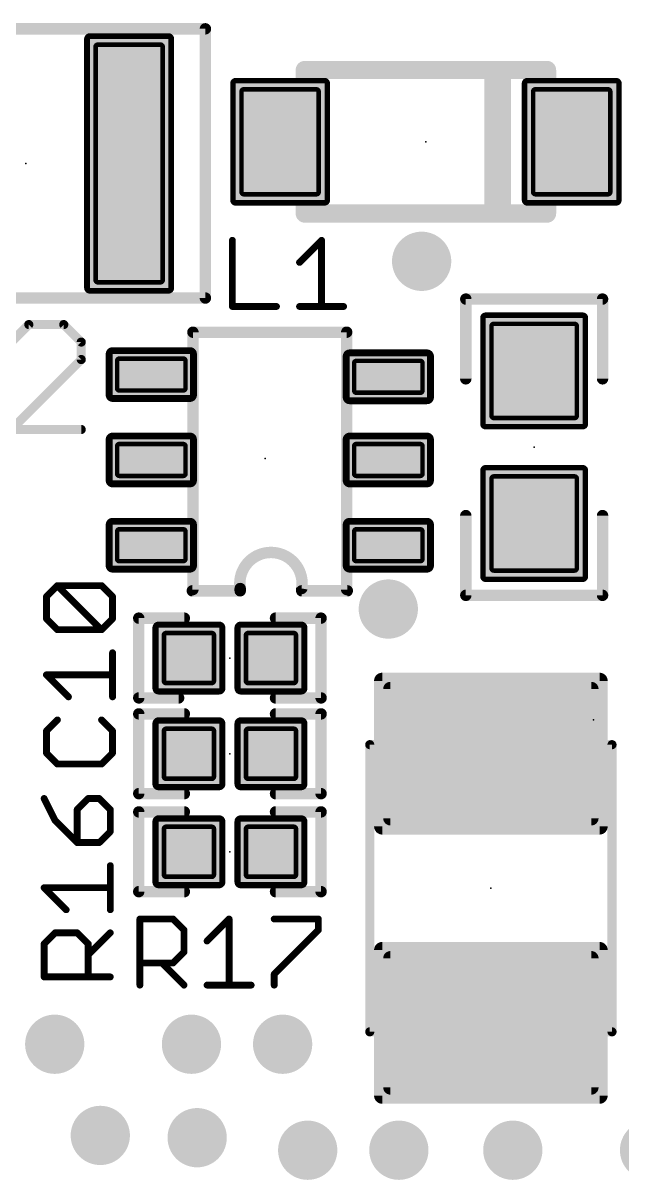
# Model space of a CAD drawing. Extents: x -35.6 to 35.6, y -20.1 to 20.1.
# Drawn here: x -6.36 to 0.32, y -5.13 to 7.76 of the extents above; entities that cross this region are included whole.
import ezdxf

# ---------------------------------------------------------------- set-up
doc = ezdxf.new("R2010")
doc.units = 0
for name, color, linetype in [('18', 82, 'CONTINUOUS'), ('21', 253, 'CONTINUOUS'), ('23', 7, 'CONTINUOUS'), ('25', 253, 'CONTINUOUS'), ('29', 253, 'CONTINUOUS'), ('31', 253, 'CONTINUOUS'), ('51', 253, 'CONTINUOUS')]:
    doc.layers.add(name, color=color, linetype=linetype)

# ---------------------------------------------------------------- blocks, each defined once
blk = doc.blocks.new('RECT')
blk.add_solid([(-0.5, -0.5), (0.5, -0.5), (-0.5, 0.5), (0.5, 0.5)])
blk = doc.blocks.new('RECT288512X416512R10')
at = {"const_width": 0.0902}
blk.add_lwpolyline([(0.8565, -1.2114), (0.8565, 1.2114, 0.4142), (0.8114, 1.2565), (-0.8114, 1.2565, 0.4142), (-0.8565, 1.2114), (-0.8565, -1.2114, 0.4142), (-0.8114, -1.2565), (0.8114, -1.2565, 0.4142)], format="xyb", close=True, dxfattribs=at)
blk.add_solid([(-0.834, -1.234), (0.834, -1.234), (-0.834, 1.234), (0.834, 1.234)])
blk = doc.blocks.new('RECT256000X384000R10')
at = {"const_width": 0.08}
blk.add_lwpolyline([(0.76, -1.12), (0.76, 1.12, 0.4142), (0.72, 1.16), (-0.72, 1.16, 0.4142), (-0.76, 1.12), (-0.76, -1.12, 0.4142), (-0.72, -1.16), (0.72, -1.16, 0.4142)], format="xyb", close=True, dxfattribs=at)
blk.add_solid([(-0.74, -1.14), (0.74, -1.14), (-0.74, 1.14), (0.74, 1.14)])
blk = doc.blocks.new('RECT208512X192512R10')
at = {"const_width": 0.0602}
blk.add_lwpolyline([(0.6215, -0.5414), (0.6215, 0.5414, 0.4142), (0.5914, 0.5715), (-0.5914, 0.5715, 0.4142), (-0.6215, 0.5414), (-0.6215, -0.5414, 0.4142), (-0.5914, -0.5715), (0.5914, -0.5715, 0.4142)], format="xyb", close=True, dxfattribs=at)
blk.add_solid([(-0.6065, -0.5565), (0.6065, -0.5565), (-0.6065, 0.5565), (0.6065, 0.5565)])
blk = doc.blocks.new('RECT176000X160000R10')
at = {"const_width": 0.05}
blk.add_lwpolyline([(0.525, -0.45), (0.525, 0.45, 0.4142), (0.5, 0.475), (-0.5, 0.475, 0.4142), (-0.525, 0.45), (-0.525, -0.45, 0.4142), (-0.5, -0.475), (0.5, -0.475, 0.4142)], format="xyb", close=True, dxfattribs=at)
blk.add_solid([(-0.5125, -0.4625), (0.5125, -0.4625), (-0.5125, 0.4625), (0.5125, 0.4625)])
blk = doc.blocks.new('RECT130048X130048R17')
at = {"const_width": 0.0691}
blk.add_lwpolyline([(0.3719, -0.3373), (0.3719, 0.3373, 0.4142), (0.3373, 0.3719), (-0.3373, 0.3719, 0.4142), (-0.3719, 0.3373), (-0.3719, -0.3373, 0.4142), (-0.3373, -0.3719), (0.3373, -0.3719, 0.4142)], format="xyb", close=True, dxfattribs=at)
blk.add_solid([(-0.3546, -0.3546), (0.3546, -0.3546), (-0.3546, 0.3546), (0.3546, 0.3546)])
blk = doc.blocks.new('RECT97536X97536R17')
at = {"const_width": 0.0518}
blk.add_lwpolyline([(0.2789, -0.253), (0.2789, 0.253, 0.4142), (0.253, 0.2789), (-0.253, 0.2789, 0.4142), (-0.2789, 0.253), (-0.2789, -0.253, 0.4142), (-0.253, -0.2789), (0.253, -0.2789, 0.4142)], format="xyb", close=True, dxfattribs=at)
blk.add_solid([(-0.2659, -0.2659), (0.2659, -0.2659), (-0.2659, 0.2659), (0.2659, 0.2659)])
blk = doc.blocks.new('RECT178112X227712R11')
at = {"const_width": 0.0612}
blk.add_lwpolyline([(0.526, -0.6504), (0.526, 0.6504, 0.4142), (0.4954, 0.681), (-0.4954, 0.681, 0.4142), (-0.526, 0.6504), (-0.526, -0.6504, 0.4142), (-0.4954, -0.681), (0.4954, -0.681, 0.4142)], format="xyb", close=True, dxfattribs=at)
blk.add_solid([(-0.5107, -0.6657), (0.5107, -0.6657), (-0.5107, 0.6657), (0.5107, 0.6657)])
blk = doc.blocks.new('RECT145600X195200R11')
at = {"const_width": 0.0501}
blk.add_lwpolyline([(0.43, -0.56), (0.43, 0.56, 0.4142), (0.4049, 0.585), (-0.4049, 0.585, 0.4142), (-0.43, 0.56), (-0.43, -0.56, 0.4142), (-0.4049, -0.585), (0.4049, -0.585, 0.4142)], format="xyb", close=True, dxfattribs=at)
blk.add_solid([(-0.4175, -0.5725), (0.4175, -0.5725), (-0.4175, 0.5725), (0.4175, 0.5725)])
blk = doc.blocks.new('RECT464512X160512R13')
at = {"const_width": 0.0652}
blk.add_lwpolyline([(1.419, -0.4364), (1.419, 0.4364, 0.4142), (1.3864, 0.469), (-1.3864, 0.469, 0.4142), (-1.419, 0.4364), (-1.419, -0.4364, 0.4142), (-1.3864, -0.469), (1.3864, -0.469, 0.4142)], format="xyb", close=True, dxfattribs=at)
blk.add_solid([(-1.4027, -0.4527), (1.4027, -0.4527), (-1.4027, 0.4527), (1.4027, 0.4527)])
blk = doc.blocks.new('RECT432000X128000R13')
at = {"const_width": 0.052}
blk.add_lwpolyline([(1.324, -0.348), (1.324, 0.348, 0.4142), (1.298, 0.374), (-1.298, 0.374, 0.4142), (-1.324, 0.348), (-1.324, -0.348, 0.4142), (-1.298, -0.374), (1.298, -0.374, 0.4142)], format="xyb", close=True, dxfattribs=at)
blk.add_solid([(-1.311, -0.361), (1.311, -0.361), (-1.311, 0.361), (1.311, 0.361)])
blk = doc.blocks.new('RECT162560X97536R25')
at = {"const_width": 0.0762}
blk.add_lwpolyline([(0.4699, -0.2286), (0.4699, 0.2286, 0.4142), (0.4318, 0.2667), (-0.4318, 0.2667, 0.4142), (-0.4699, 0.2286), (-0.4699, -0.2286, 0.4142), (-0.4318, -0.2667), (0.4318, -0.2667, 0.4142)], format="xyb", close=True, dxfattribs=at)
blk.add_solid([(-0.4509, -0.2477), (0.4509, -0.2477), (-0.4509, 0.2477), (0.4509, 0.2477)])
blk = doc.blocks.new('RECT130048X65024R25')
at = {"const_width": 0.0508}
blk.add_lwpolyline([(0.381, -0.1524), (0.381, 0.1524, 0.4142), (0.3556, 0.1778), (-0.3556, 0.1778, 0.4142), (-0.381, 0.1524), (-0.381, -0.1524, 0.4142), (-0.3556, -0.1778), (0.3556, -0.1778, 0.4142)], format="xyb", close=True, dxfattribs=at)
blk.add_solid([(-0.3683, -0.1651), (0.3683, -0.1651), (-0.3683, 0.1651), (0.3683, 0.1651)])
blk = doc.blocks.new('ROUNDV')
at = {"const_width": 0.5}
blk.add_lwpolyline([(0, -0.25, 1), (0, 0.25, 1), (0, -0.25)], format="xyb", dxfattribs=at)

msp = doc.modelspace()

# ---------------------------------------------------------------- linework, layer by layer
at = {"layer": '21'}
for points, const_width in [([(-8.3262, 7.6992), (-4.3262, 7.6992)], 0.127), ([(-4.3262, 7.6992), (-4.3262, 4.6992)], 0.127), ([(-2.7185, 7.2405), (-1.0185, 7.2405)], 0.2032), ([(-1.0185, 5.6405), (-2.7185, 5.6405)], 0.2032), ([(-4.0256, 5.3423), (-4.0256, 4.6051)], 0.0762), ([(-3.2772, 5.0966), (-3.0314, 5.3423)], 0.0762), ([(-3.0314, 5.3423), (-3.0314, 4.6051)], 0.0762), ([(-4.3262, 4.6992), (-8.3262, 4.6992)], 0.127), ([(-4.0256, 4.6051), (-3.5341, 4.6051)], 0.0762), ([(-3.2772, 4.6051), (-2.7857, 4.6051)], 0.0762), ([(0.1, 4.6879), (-1.424, 4.6879)], 0.127), ([(-1.424, 4.6879), (-1.424, 3.7989)], 0.127), ([(0.1, 3.7989), (0.1, 4.6879)], 0.127), ([(-4.4654, 1.4505), (-4.4654, 4.3185)], 0.127), ([(-4.4654, 4.3185), (-2.7514, 4.3185)], 0.127), ([(-2.7514, 4.3185), (-2.7514, 1.4505)], 0.127), ([(-1.424, 1.3859), (-1.424, 2.2749)], 0.127), ([(0.1, 2.2749), (0.1, 1.3859)], 0.127), ([(-4.472, 1.4367), (-3.9386, 1.4367)], 0.127), ([(-3.9386, 1.4367), (-3.9386, 1.4621)], 0.127), ([(-2.7448, 1.4367), (-3.2528, 1.4367)], 0.127), ([(0.1, 1.3859), (-1.424, 1.3859)], 0.127), ([(-4.5609, 1.1319), (-5.0689, 1.1319)], 0.127), ([(-5.0689, 1.1319), (-5.0689, 0.2429)], 0.127), ([(-3.5449, 1.1319), (-3.0369, 1.1319)], 0.127), ([(-3.0369, 1.1319), (-3.0369, 0.2429)], 0.127), ([(-5.0689, 0.2429), (-4.6244, 0.2429)], 0.127), ([(-3.0369, 0.2429), (-3.5449, 0.2429)], 0.127), ([(-4.5609, 0.0651), (-5.0689, 0.0651)], 0.127), ([(-5.0689, 0.0651), (-5.0689, -0.8239)], 0.127), ([(-3.0369, 0.0651), (-3.5449, 0.0651)], 0.127), ([(-3.0369, -0.8239), (-3.0369, 0.0651)], 0.127), ([(-5.0689, -0.8239), (-4.5609, -0.8239)], 0.127), ([(-3.5449, -0.8239), (-3.0369, -0.8239)], 0.127), ([(-4.5609, -1.0271), (-5.0689, -1.0271)], 0.127), ([(-5.0689, -1.0271), (-5.0689, -1.9161)], 0.127), ([(-3.0369, -1.0271), (-3.5449, -1.0271)], 0.127), ([(-3.0369, -1.9161), (-3.0369, -1.0271)], 0.127), ([(-5.0689, -1.9161), (-4.5609, -1.9161)], 0.127), ([(-3.5449, -1.9161), (-3.0369, -1.9161)], 0.127)]:
    msp.add_lwpolyline(points, dxfattribs=dict(at, const_width=const_width))
for points, const_width in [([(-4.2945, 7.6992, 1), (-4.3579, 7.6992)], 0.0635), ([(-4.3262, 7.6675, 1), (-4.3262, 7.7309)], 0.0635), ([(-2.7185, 7.2913, 1), (-2.7185, 7.1897)], 0.1016), ([(-1.0185, 7.1897, 1), (-1.0185, 7.2913)], 0.1016), ([(-2.7185, 5.6913, 1), (-2.7185, 5.5897)], 0.1016), ([(-1.0185, 5.5897, 1), (-1.0185, 5.6913)], 0.1016), ([(-4.0065, 5.3423, 1), (-4.0446, 5.3423)], 0.0381), ([(-3.0124, 5.3423, 1), (-3.0505, 5.3423)], 0.0381), ([(-3.018, 5.3289, 1), (-3.0449, 5.3558)], 0.0381), ([(-3.2907, 5.1101, 1), (-3.2637, 5.0831)], 0.0381), ([(-4.3579, 4.6992, 1), (-4.2945, 4.6992)], 0.0635), ([(-4.3262, 4.6675, 1), (-4.3262, 4.7309)], 0.0635), ([(-4.0256, 4.6242, 1), (-4.0256, 4.5861)], 0.0381), ([(-3.5341, 4.5861, 1), (-3.5341, 4.6242)], 0.0381), ([(-3.2772, 4.6242, 1), (-3.2772, 4.5861)], 0.0381), ([(-2.7857, 4.5861, 1), (-2.7857, 4.6242)], 0.0381), ([(-1.3923, 4.6879, 1), (-1.4558, 4.6879)], 0.0635), ([(-1.424, 4.7196, 1), (-1.424, 4.6562)], 0.0635), ([(0.1318, 4.6879, 1), (0.0683, 4.6879)], 0.0635), ([(0.1, 4.6562, 1), (0.1, 4.7196)], 0.0635), ([(-4.0446, 4.6051, 1), (-4.0065, 4.6051)], 0.0381), ([(-3.0505, 4.6051, 1), (-3.0124, 4.6051)], 0.0381), ([(-4.4337, 4.3185, 1), (-4.4971, 4.3185)], 0.0635), ([(-4.4654, 4.3502, 1), (-4.4654, 4.2868)], 0.0635), ([(-2.7197, 4.3185, 1), (-2.7832, 4.3185)], 0.0635), ([(-2.7514, 4.2868, 1), (-2.7514, 4.3502)], 0.0635), ([(-1.4558, 3.7989, 1), (-1.3923, 3.7989)], 0.0635), ([(0.0683, 3.7989, 1), (0.1318, 3.7989)], 0.0635), ([(-1.3923, 2.2749, 1), (-1.4558, 2.2749)], 0.0635), ([(0.1318, 2.2749, 1), (0.0683, 2.2749)], 0.0635), ([(-3.2528, 1.4621, 1.1727), (-3.9386, 1.4621)], 0.127), ([(-4.472, 1.4685, 1), (-4.472, 1.405)], 0.0635), ([(-4.4971, 1.4505, 1), (-4.4337, 1.4505)], 0.0635), ([(-3.9068, 1.4621, 1), (-3.9704, 1.4621)], 0.0635), ([(-3.9704, 1.4367, 1), (-3.9068, 1.4367)], 0.0635), ([(-3.97, 1.4571, 1), (-3.9072, 1.4671)], 0.0635), ([(-3.9386, 1.405, 1), (-3.9386, 1.4685)], 0.0635), ([(-3.2528, 1.4685, 1), (-3.2528, 1.405)], 0.0635), ([(-3.2842, 1.4671, 1), (-3.2214, 1.4571)], 0.0635), ([(-2.7832, 1.4505, 1), (-2.7197, 1.4505)], 0.0635), ([(-2.7448, 1.405, 1), (-2.7448, 1.4685)], 0.0635), ([(-1.424, 1.4177, 1), (-1.424, 1.3542)], 0.0635), ([(0.1, 1.3542, 1), (0.1, 1.4177)], 0.0635), ([(-1.4558, 1.3859, 1), (-1.3923, 1.3859)], 0.0635), ([(0.0683, 1.3859, 1), (0.1318, 1.3859)], 0.0635), ([(-5.0689, 1.1637, 1), (-5.0689, 1.1002)], 0.0635), ([(-5.0372, 1.1319, 1), (-5.1006, 1.1319)], 0.0635), ([(-4.5609, 1.1002, 1), (-4.5609, 1.1637)], 0.0635), ([(-3.5449, 1.1637, 1), (-3.5449, 1.1002)], 0.0635), ([(-3.0051, 1.1319, 1), (-3.0687, 1.1319)], 0.0635), ([(-3.0369, 1.1002, 1), (-3.0369, 1.1637)], 0.0635), ([(-5.0689, 0.2747, 1), (-5.0689, 0.2112)], 0.0635), ([(-5.1006, 0.2429, 1), (-5.0372, 0.2429)], 0.0635), ([(-4.6244, 0.2112, 1), (-4.6244, 0.2747)], 0.0635), ([(-3.5449, 0.2747, 1), (-3.5449, 0.2112)], 0.0635), ([(-3.0687, 0.2429, 1), (-3.0051, 0.2429)], 0.0635), ([(-3.0369, 0.2112, 1), (-3.0369, 0.2747)], 0.0635), ([(-5.0689, 0.0969, 1), (-5.0689, 0.0334)], 0.0635), ([(-5.0372, 0.0651, 1), (-5.1006, 0.0651)], 0.0635), ([(-4.5609, 0.0334, 1), (-4.5609, 0.0969)], 0.0635), ([(-3.5449, 0.0969, 1), (-3.5449, 0.0334)], 0.0635), ([(-3.0051, 0.0651, 1), (-3.0687, 0.0651)], 0.0635), ([(-3.0369, 0.0334, 1), (-3.0369, 0.0969)], 0.0635), ([(-5.0689, -0.7922, 1), (-5.0689, -0.8557)], 0.0635), ([(-4.5609, -0.8557, 1), (-4.5609, -0.7922)], 0.0635), ([(-3.5449, -0.7922, 1), (-3.5449, -0.8557)], 0.0635), ([(-3.0369, -0.8557, 1), (-3.0369, -0.7922)], 0.0635), ([(-5.1006, -0.8239, 1), (-5.0372, -0.8239)], 0.0635), ([(-3.0687, -0.8239, 1), (-3.0051, -0.8239)], 0.0635), ([(-5.0689, -0.9954, 1), (-5.0689, -1.0589)], 0.0635), ([(-5.0372, -1.0271, 1), (-5.1006, -1.0271)], 0.0635), ([(-4.5609, -1.0589, 1), (-4.5609, -0.9954)], 0.0635), ([(-3.5449, -0.9954, 1), (-3.5449, -1.0589)], 0.0635), ([(-3.0051, -1.0271, 1), (-3.0687, -1.0271)], 0.0635), ([(-3.0369, -1.0589, 1), (-3.0369, -0.9954)], 0.0635), ([(-5.0689, -1.8844, 1), (-5.0689, -1.9479)], 0.0635), ([(-5.1006, -1.9161, 1), (-5.0372, -1.9161)], 0.0635), ([(-4.5609, -1.9479, 1), (-4.5609, -1.8844)], 0.0635), ([(-3.5449, -1.8844, 1), (-3.5449, -1.9479)], 0.0635), ([(-3.0687, -1.9161, 1), (-3.0051, -1.9161)], 0.0635), ([(-3.0369, -1.9479, 1), (-3.0369, -1.8844)], 0.0635)]:
    msp.add_lwpolyline(points, format="xyb", dxfattribs=dict(at, const_width=const_width))
at = {"layer": '23'}
for p in [(-1.8685, 6.4405), (-6.3262, 6.1992), (-0.662, 3.0369), (-3.6592, 2.9099), (-4.0529, 0.6874), (0, 0), (-4.0529, -0.3794), (-4.0529, -1.4716), (-1.1446, -1.878)]:
    msp.add_point(p, dxfattribs=at)
at = {"layer": '25'}
for points, const_width in [([(-6.2946, 4.4036), (-6.4895, 4.2087)], 0.1016), ([(-5.9048, 4.4036), (-6.2946, 4.4036)], 0.1016), ([(-5.7099, 4.2087), (-5.9048, 4.4036)], 0.1016), ([(-5.7099, 4.0138), (-5.7099, 4.2087)], 0.1016), ([(-6.4895, 3.2342), (-5.7099, 4.0138)], 0.1016), ([(-5.7099, 3.2342), (-6.4895, 3.2342)], 0.1016), ([(-6.0982, 1.3717), (-5.9754, 1.4946)], 0.0762), ([(-5.9754, 1.4946), (-5.4839, 1.4946)], 0.0762), ([(-5.4839, 1.0031), (-5.9754, 1.4946)], 0.0762), ([(-5.4839, 1.4946), (-5.361, 1.3717)], 0.0762), ([(-6.0982, 1.126), (-6.0982, 1.3717)], 0.0762), ([(-5.361, 1.3717), (-5.361, 1.126)], 0.0762), ([(-5.9754, 1.0031), (-6.0982, 1.126)], 0.0762), ([(-5.361, 1.126), (-5.4839, 1.0031)], 0.0762), ([(-5.4839, 1.0031), (-5.9754, 1.0031)], 0.0762), ([(-5.361, 0.2547), (-5.361, 0.7462)], 0.0762), ([(-5.8525, 0.2547), (-6.0982, 0.5005)], 0.0762), ([(-6.0982, 0.5005), (-5.361, 0.5005)], 0.0762), ([(-5.9754, -0.0022), (-6.0982, -0.1251)], 0.0762), ([(-5.361, -0.1251), (-5.4839, -0.0022)], 0.0762), ([(-6.0982, -0.1251), (-6.0982, -0.3708)], 0.0762), ([(-5.361, -0.3708), (-5.361, -0.1251)], 0.0762), ([(-6.0982, -0.3708), (-5.9754, -0.4937)], 0.0762), ([(-5.4839, -0.4937), (-5.361, -0.3708)], 0.0762), ([(-5.9754, -0.4937), (-5.4839, -0.4937)], 0.0762), ([(-6.1236, -0.8776), (-6.0008, -1.1234)], 0.0762), ([(-5.6321, -0.8776), (-5.755, -1.0005)], 0.0762), ([(-5.5093, -0.8776), (-5.6321, -0.8776)], 0.0762), ([(-5.3864, -1.0005), (-5.5093, -0.8776)], 0.0762), ([(-5.755, -1.0005), (-5.755, -1.3691)], 0.0762), ([(-5.3864, -1.2462), (-5.3864, -1.0005)], 0.0762), ([(-6.0008, -1.1234), (-5.755, -1.3691)], 0.0762), ([(-5.5093, -1.3691), (-5.3864, -1.2462)], 0.0762), ([(-5.755, -1.3691), (-5.5093, -1.3691)], 0.0762), ([(-5.3864, -2.1175), (-5.3864, -1.626)], 0.0762), ([(-5.8779, -2.1175), (-6.1236, -1.8718)], 0.0762), ([(-6.1236, -1.8718), (-5.3864, -1.8718)], 0.0762), ([(-5.0562, -2.9575), (-5.0562, -2.2203)], 0.0762), ([(-5.0562, -2.2203), (-4.6876, -2.2203)], 0.0762), ([(-4.6876, -2.2203), (-4.5647, -2.3431)], 0.0762), ([(-4.3078, -2.466), (-4.062, -2.2203)], 0.0762), ([(-4.062, -2.2203), (-4.062, -2.9575)], 0.0762), ([(-3.5594, -2.2203), (-3.0679, -2.2203)], 0.0762), ([(-3.0679, -2.2203), (-3.0679, -2.3431)], 0.0762), ([(-4.5647, -2.3431), (-4.5647, -2.5889)], 0.0762), ([(-3.0679, -2.3431), (-3.5594, -2.8346)], 0.0762), ([(-6.1236, -2.4973), (-6.0008, -2.3745)], 0.0762), ([(-6.0008, -2.3745), (-5.755, -2.3745)], 0.0762), ([(-5.755, -2.3745), (-5.6321, -2.4973)], 0.0762), ([(-5.6321, -2.6202), (-5.3864, -2.3745)], 0.0762), ([(-6.1236, -2.8659), (-6.1236, -2.4973)], 0.0762), ([(-5.6321, -2.4973), (-5.6321, -2.8659)], 0.0762), ([(-4.5647, -2.5889), (-4.6876, -2.7118)], 0.0762), ([(-4.6876, -2.7118), (-5.0562, -2.7118)], 0.0762), ([(-4.8105, -2.7118), (-4.5647, -2.9575)], 0.0762), ([(-5.3864, -2.8659), (-6.1236, -2.8659)], 0.0762), ([(-3.5594, -2.8346), (-3.5594, -2.9575)], 0.0762), ([(-4.3078, -2.9575), (-3.8163, -2.9575)], 0.0762)]:
    msp.add_lwpolyline(points, dxfattribs=dict(at, const_width=const_width))
for points, const_width in [([(-6.2946, 4.429, 1), (-6.2946, 4.3782)], 0.0508), ([(-6.2766, 4.3856, 1), (-6.3126, 4.4216)], 0.0508), ([(-5.8868, 4.4216, 1), (-5.9228, 4.3856)], 0.0508), ([(-5.9048, 4.3782, 1), (-5.9048, 4.429)], 0.0508), ([(-5.6845, 4.2087, 1), (-5.7353, 4.2087)], 0.0508), ([(-5.7279, 4.1907, 1), (-5.6919, 4.2267)], 0.0508), ([(-5.7353, 4.0138, 1), (-5.6845, 4.0138)], 0.0508), ([(-5.6919, 3.9958, 1), (-5.7279, 4.0318)], 0.0508), ([(-5.7099, 3.2088, 1), (-5.7099, 3.2596)], 0.0508), ([(-5.9754, 1.5137, 1), (-5.9754, 1.4756)], 0.0381), ([(-5.9619, 1.5081, 1), (-5.9888, 1.4811)], 0.0381), ([(-5.9619, 1.4811, 1), (-5.9888, 1.5081)], 0.0381), ([(-5.4704, 1.5081, 1), (-5.4973, 1.4811)], 0.0381), ([(-5.4839, 1.4756, 1), (-5.4839, 1.5137)], 0.0381), ([(-6.0792, 1.3717, 1), (-6.1173, 1.3717)], 0.0381), ([(-6.1117, 1.3852, 1), (-6.0848, 1.3583)], 0.0381), ([(-5.342, 1.3717, 1), (-5.3801, 1.3717)], 0.0381), ([(-5.3745, 1.3583, 1), (-5.3475, 1.3852)], 0.0381), ([(-6.0848, 1.1395, 1), (-6.1117, 1.1125)], 0.0381), ([(-5.3475, 1.1125, 1), (-5.3745, 1.1395)], 0.0381), ([(-6.1173, 1.126, 1), (-6.0792, 1.126)], 0.0381), ([(-5.9754, 1.0222, 1), (-5.9754, 0.9841)], 0.0381), ([(-5.9888, 0.9897, 1), (-5.9619, 1.0166)], 0.0381), ([(-5.4973, 1.0166, 1), (-5.4704, 0.9897)], 0.0381), ([(-5.4973, 0.9897, 1), (-5.4704, 1.0166)], 0.0381), ([(-5.4839, 0.9841, 1), (-5.4839, 1.0222)], 0.0381), ([(-5.3801, 1.126, 1), (-5.342, 1.126)], 0.0381), ([(-5.342, 0.7462, 1), (-5.3801, 0.7462)], 0.0381), ([(-6.0848, 0.5139, 1), (-6.1117, 0.487)], 0.0381), ([(-6.0982, 0.5195, 1), (-6.0982, 0.4814)], 0.0381), ([(-5.361, 0.4814, 1), (-5.361, 0.5195)], 0.0381), ([(-5.866, 0.2412, 1), (-5.839, 0.2682)], 0.0381), ([(-5.3801, 0.2547, 1), (-5.342, 0.2547)], 0.0381), ([(-5.9619, -0.0157, 1), (-5.9888, 0.0113)], 0.0381), ([(-5.4704, 0.0113, 1), (-5.4973, -0.0157)], 0.0381), ([(-6.0792, -0.1251, 1), (-6.1173, -0.1251)], 0.0381), ([(-6.1117, -0.1116, 1), (-6.0848, -0.1386)], 0.0381), ([(-5.342, -0.1251, 1), (-5.3801, -0.1251)], 0.0381), ([(-5.3745, -0.1386, 1), (-5.3475, -0.1116)], 0.0381), ([(-6.1173, -0.3708, 1), (-6.0792, -0.3708)], 0.0381), ([(-6.0848, -0.3574, 1), (-6.1117, -0.3843)], 0.0381), ([(-5.3801, -0.3708, 1), (-5.342, -0.3708)], 0.0381), ([(-5.3475, -0.3843, 1), (-5.3745, -0.3574)], 0.0381), ([(-5.9754, -0.4747, 1), (-5.9754, -0.5128)], 0.0381), ([(-5.9888, -0.5072, 1), (-5.9619, -0.4802)], 0.0381), ([(-5.4973, -0.4802, 1), (-5.4704, -0.5072)], 0.0381), ([(-5.4839, -0.5128, 1), (-5.4839, -0.4747)], 0.0381), ([(-6.1066, -0.8691, 1), (-6.1407, -0.8862)], 0.0381), ([(-5.6321, -0.8586, 1), (-5.6321, -0.8967)], 0.0381), ([(-5.6187, -0.8911, 1), (-5.6456, -0.8642)], 0.0381), ([(-5.4958, -0.8642, 1), (-5.5227, -0.8911)], 0.0381), ([(-5.5093, -0.8967, 1), (-5.5093, -0.8586)], 0.0381), ([(-5.736, -1.0005, 1), (-5.7741, -1.0005)], 0.0381), ([(-5.7685, -0.987, 1), (-5.7415, -1.014)], 0.0381), ([(-5.3674, -1.0005, 1), (-5.4055, -1.0005)], 0.0381), ([(-5.3999, -1.014, 1), (-5.3729, -0.987)], 0.0381), ([(-5.9873, -1.1099, 1), (-6.0142, -1.1368)], 0.0381), ([(-6.0178, -1.1319, 1), (-5.9837, -1.1149)], 0.0381), ([(-5.4055, -1.2462, 1), (-5.3674, -1.2462)], 0.0381), ([(-5.3729, -1.2597, 1), (-5.3999, -1.2328)], 0.0381), ([(-5.755, -1.3501, 1), (-5.755, -1.3882)], 0.0381), ([(-5.7741, -1.3691, 1), (-5.736, -1.3691)], 0.0381), ([(-5.7685, -1.3826, 1), (-5.7415, -1.3556)], 0.0381), ([(-5.5227, -1.3556, 1), (-5.4958, -1.3826)], 0.0381), ([(-5.5093, -1.3882, 1), (-5.5093, -1.3501)], 0.0381), ([(-5.3674, -1.626, 1), (-5.4055, -1.626)], 0.0381), ([(-6.1102, -1.8583, 1), (-6.1371, -1.8853)], 0.0381), ([(-6.1236, -1.8527, 1), (-6.1236, -1.8908)], 0.0381), ([(-5.3864, -1.8908, 1), (-5.3864, -1.8527)], 0.0381), ([(-5.8914, -2.131, 1), (-5.8644, -2.1041)], 0.0381), ([(-5.4055, -2.1175, 1), (-5.3674, -2.1175)], 0.0381), ([(-5.0372, -2.2203, 1), (-5.0753, -2.2203)], 0.0381), ([(-5.0562, -2.2012, 1), (-5.0562, -2.2393)], 0.0381), ([(-4.6741, -2.2068, 1), (-4.7011, -2.2337)], 0.0381), ([(-4.6876, -2.2393, 1), (-4.6876, -2.2012)], 0.0381), ([(-4.043, -2.2203, 1), (-4.0811, -2.2203)], 0.0381), ([(-4.0486, -2.2337, 1), (-4.0755, -2.2068)], 0.0381), ([(-3.5594, -2.2012, 1), (-3.5594, -2.2393)], 0.0381), ([(-3.0488, -2.2203, 1), (-3.0869, -2.2203)], 0.0381), ([(-3.0679, -2.2393, 1), (-3.0679, -2.2012)], 0.0381), ([(-4.5457, -2.3431, 1), (-4.5838, -2.3431)], 0.0381), ([(-4.5782, -2.3566, 1), (-4.5512, -2.3297)], 0.0381), ([(-3.0544, -2.3566, 1), (-3.0814, -2.3297)], 0.0381), ([(-6.0008, -2.3554, 1), (-6.0008, -2.3935)], 0.0381), ([(-5.9873, -2.3879, 1), (-6.0142, -2.361)], 0.0381), ([(-5.7415, -2.361, 1), (-5.7685, -2.3879)], 0.0381), ([(-5.755, -2.3935, 1), (-5.755, -2.3554)], 0.0381), ([(-5.3729, -2.3879, 1), (-5.3999, -2.361)], 0.0381), ([(-4.3213, -2.4525, 1), (-4.2943, -2.4795)], 0.0381), ([(-3.0869, -2.3431, 1), (-3.0488, -2.3431)], 0.0381), ([(-6.1046, -2.4973, 1), (-6.1427, -2.4973)], 0.0381), ([(-6.1371, -2.4839, 1), (-6.1102, -2.5108)], 0.0381), ([(-5.6131, -2.4973, 1), (-5.6512, -2.4973)], 0.0381), ([(-5.6456, -2.5108, 1), (-5.6187, -2.4839)], 0.0381), ([(-4.5838, -2.5889, 1), (-4.5457, -2.5889)], 0.0381), ([(-4.5512, -2.6024, 1), (-4.5782, -2.5754)], 0.0381), ([(-5.6456, -2.6067, 1), (-5.6187, -2.6337)], 0.0381), ([(-5.0562, -2.6927, 1), (-5.0562, -2.7308)], 0.0381), ([(-4.797, -2.6983, 1), (-4.8239, -2.7252)], 0.0381), ([(-4.7011, -2.6983, 1), (-4.6741, -2.7252)], 0.0381), ([(-4.6876, -2.7308, 1), (-4.6876, -2.6927)], 0.0381), ([(-6.1236, -2.8469, 1), (-6.1236, -2.885)], 0.0381), ([(-5.3864, -2.885, 1), (-5.3864, -2.8469)], 0.0381), ([(-3.5403, -2.8346, 1), (-3.5784, -2.8346)], 0.0381), ([(-3.5728, -2.8212, 1), (-3.5459, -2.8481)], 0.0381), ([(-6.1427, -2.8659, 1), (-6.1046, -2.8659)], 0.0381), ([(-5.6512, -2.8659, 1), (-5.6131, -2.8659)], 0.0381), ([(-5.0753, -2.9575, 1), (-5.0372, -2.9575)], 0.0381), ([(-4.5782, -2.971, 1), (-4.5512, -2.944)], 0.0381), ([(-4.3078, -2.9385, 1), (-4.3078, -2.9766)], 0.0381), ([(-4.0811, -2.9575, 1), (-4.043, -2.9575)], 0.0381), ([(-3.8163, -2.9766, 1), (-3.8163, -2.9385)], 0.0381), ([(-3.5784, -2.9575, 1), (-3.5403, -2.9575)], 0.0381)]:
    msp.add_lwpolyline(points, format="xyb", dxfattribs=dict(at, const_width=const_width))
at = {"layer": '51'}
for points, const_width in [([(-3.2185, 5.6405), (-3.2185, 7.2405)], 0.2032), ([(-3.2185, 7.2405), (-0.5185, 7.2405)], 0.2032), ([(-0.5185, 7.2405), (-0.5185, 5.6405)], 0.2032), ([(-0.5185, 5.6405), (-3.2185, 5.6405)], 0.2032), ([(-2.4946, -3.478), (-2.4946, -0.278)], 0.1016), ([(-2.4946, -0.278), (0.2054, -0.278)], 0.1016), ([(0.2054, -0.278), (0.2054, -3.478)], 0.1016), ([(0.2054, -3.478), (-2.4946, -3.478)], 0.1016)]:
    msp.add_lwpolyline(points, dxfattribs=dict(at, const_width=const_width))
for points, const_width in [([(-3.1677, 7.2405, 1), (-3.2693, 7.2405)], 0.1016), ([(-3.2185, 7.2913, 1), (-3.2185, 7.1897)], 0.1016), ([(-0.4677, 7.2405, 1), (-0.5693, 7.2405)], 0.1016), ([(-0.5185, 7.1897, 1), (-0.5185, 7.2913)], 0.1016), ([(-3.2185, 5.6913, 1), (-3.2185, 5.5897)], 0.1016), ([(-3.2693, 5.6405, 1), (-3.1677, 5.6405)], 0.1016), ([(-0.5693, 5.6405, 1), (-0.4677, 5.6405)], 0.1016), ([(-0.5185, 5.5897, 1), (-0.5185, 5.6913)], 0.1016), ([(-2.4692, -0.278, 1), (-2.52, -0.278)], 0.0508), ([(-2.4946, -0.2526, 1), (-2.4946, -0.3034)], 0.0508), ([(0.2308, -0.278, 1), (0.18, -0.278)], 0.0508), ([(0.2054, -0.3034, 1), (0.2054, -0.2526)], 0.0508), ([(-2.4946, -3.4526, 1), (-2.4946, -3.5034)], 0.0508), ([(-2.52, -3.478, 1), (-2.4692, -3.478)], 0.0508), ([(0.18, -3.478, 1), (0.2308, -3.478)], 0.0508), ([(0.2054, -3.5034, 1), (0.2054, -3.4526)], 0.0508)]:
    msp.add_lwpolyline(points, format="xyb", dxfattribs=dict(at, const_width=const_width))

# ---------------------------------------------------------------- block references
at = {"layer": '18', "xscale": 0.6604, "yscale": 0.6604}
for p in [(-1.9162, 5.1085), (-2.2876, 1.2335), (-6.0056, -3.6164), (-4.4816, -3.6164), (-3.4656, -3.6164), (-5.4976, -4.6324), (-4.4181, -4.6578), (-3.1862, -4.7975), (-2.1702, -4.7975), (-0.9002, -4.7975), (0.6238, -4.7975)]:
    msp.add_blockref('ROUNDV', p, dxfattribs=at)
at = {"layer": '21', "xscale": 0.3, "yscale": 1.575, "rotation": 180}
msp.add_blockref('RECT', (-1.0685, 6.428), dxfattribs=at)
at = {"layer": '29'}
for name, p, rotation in [('RECT464512X160512R13', (-5.1762, 6.1992), 90), ('RECT178112X227712R11', (-3.4935, 6.4405), 180), ('RECT208512X192512R10', (-0.662, 3.8869), 270), ('RECT162560X97536R25', (-4.9292, 3.8467), 180), ('RECT162560X97536R25', (-2.2876, 3.8213), 180), ('RECT162560X97536R25', (-4.9292, 2.8947), 180), ('RECT162560X97536R25', (-2.2876, 2.8947), 180), ('RECT208512X192512R10', (-0.662, 2.1869), 270), ('RECT162560X97536R25', (-4.9292, 1.9447), 180), ('RECT162560X97536R25', (-2.2876, 1.9447), 180), ('RECT288512X416512R10', (-1.1446, -0.378), 270), ('RECT130048X130048R17', (-4.5101, -0.3794), 180), ('RECT130048X130048R17', (-3.5957, -0.3794), 180), ('RECT288512X416512R10', (-1.1446, -3.378), 90)]:
    msp.add_blockref(name, p, dxfattribs=dict(at, rotation=rotation))
for name, p in [('RECT178112X227712R11', (-0.2435, 6.4405)), ('RECT130048X130048R17', (-4.5101, 0.6874)), ('RECT130048X130048R17', (-3.5957, 0.6874)), ('RECT130048X130048R17', (-4.5101, -1.4716)), ('RECT130048X130048R17', (-3.5957, -1.4716))]:
    msp.add_blockref(name, p, dxfattribs=at)
at = {"layer": '31'}
for name, p, rotation in [('RECT432000X128000R13', (-5.1762, 6.1992), 90), ('RECT145600X195200R11', (-3.4935, 6.4405), 180), ('RECT176000X160000R10', (-0.662, 3.8869), 270), ('RECT130048X65024R25', (-4.9292, 3.8467), 180), ('RECT130048X65024R25', (-2.2876, 3.8213), 180), ('RECT130048X65024R25', (-4.9292, 2.8947), 180), ('RECT130048X65024R25', (-2.2876, 2.8947), 180), ('RECT176000X160000R10', (-0.662, 2.1869), 270), ('RECT130048X65024R25', (-4.9292, 1.9447), 180), ('RECT130048X65024R25', (-2.2876, 1.9447), 180), ('RECT256000X384000R10', (-1.1446, -0.378), 270), ('RECT97536X97536R17', (-4.5101, -0.3794), 180), ('RECT97536X97536R17', (-3.5957, -0.3794), 180), ('RECT256000X384000R10', (-1.1446, -3.378), 90)]:
    msp.add_blockref(name, p, dxfattribs=dict(at, rotation=rotation))
for name, p in [('RECT145600X195200R11', (-0.2435, 6.4405)), ('RECT97536X97536R17', (-4.5101, 0.6874)), ('RECT97536X97536R17', (-3.5957, 0.6874)), ('RECT97536X97536R17', (-4.5101, -1.4716)), ('RECT97536X97536R17', (-3.5957, -1.4716))]:
    msp.add_blockref(name, p, dxfattribs=at)
at = {"layer": '51', "xscale": 0.375, "yscale": 1.1}
msp.add_blockref('RECT', (-3.481, 6.4405), dxfattribs=at)
at = {"layer": '51'}
for p, xscale, yscale, rotation in [((-0.256, 6.4405), 0.375, 1.1, 180), ((-1.1446, -0.228), 0.2, 2.2, 270), ((-1.1446, -0.603), 0.65, 2.7, 270), ((-1.1446, -3.528), 0.2, 2.2, 90)]:
    msp.add_blockref('RECT', p, dxfattribs=dict(at, xscale=xscale, yscale=yscale, rotation=rotation))

doc.saveas('drawing.dxf')
